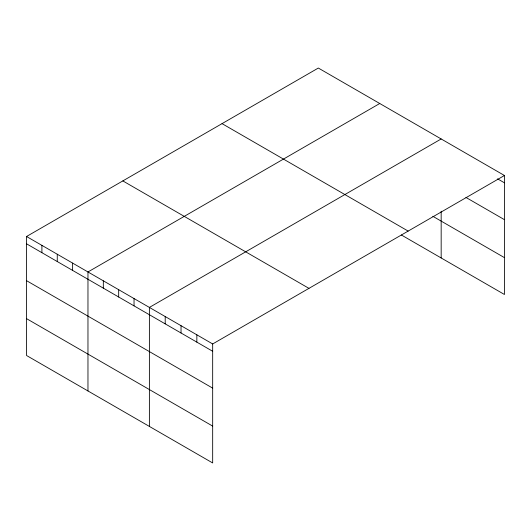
<?xml version="1.0" encoding="UTF-8"?>
<svg xmlns="http://www.w3.org/2000/svg" width="531" height="531" viewBox="0 0 531 531"><rect width="100%" height="100%" fill="white"/><g stroke="black" fill="none" stroke-linecap="round" stroke-linejoin="round"><path stroke-width="0.8" d="M26.55 236.501L212.672 343.955L212.672 462.959L26.55 355.505L26.55 236.501L318.328 68.041L504.45 175.495L504.45 294.499L401.383 234.994M379.751 103.505L87.967 271.958L87.967 390.962M441.168 138.963L149.39 307.422L149.39 426.42M212.672 343.955L504.45 175.495M497.574 178.841L504.45 182.817M465.933 197.432L504.45 219.668M432.792 216.276L504.45 257.641M222.044 123.637L408.16 231.091M122.84 180.912L308.956 288.366M26.55 243.815L212.672 351.27M26.55 280.673L212.672 388.128M26.55 318.646L212.672 426.101M441.168 211.205L441.168 257.966M196.848 334.822L196.848 342.137M181.031 325.689L181.031 333.003M165.207 316.556L165.207 323.87M134.038 298.555L134.038 305.869M118.678 289.694L118.678 297.008M103.326 280.826L103.326 288.141M72.614 263.097L72.614 270.412M57.262 254.23L57.262 261.544M41.903 245.368L41.903 252.683"/></g></svg>
